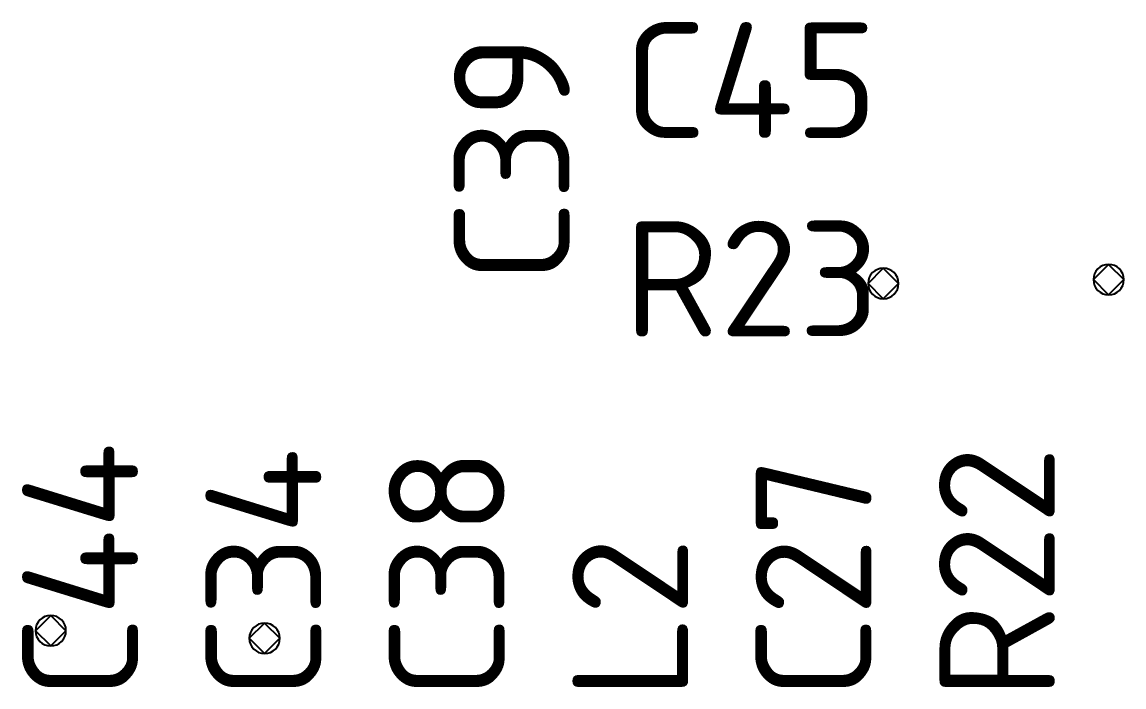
# Model space of a CAD drawing. Header units: inches. Extents: x 5 to 589, y -420 to -5.
# Drawn here: x 414 to 428.42, y -141.18 to -132.47 of the extents above; entities that cross this region are included whole.
import ezdxf

# ---------------------------------------------------------------- set-up
doc = ezdxf.new("R2010")
doc.units = ezdxf.units.IN
doc.header["$MEASUREMENT"] = 0
doc.styles.add('ISOCPEUR0', font='isocpeur.ttf', dxfattribs={"height": 2.87999})

msp = doc.modelspace()

# ---------------------------------------------------------------- linework, layer by layer
at = {"color": 18, "true_color": 0x000000}
for p, q in [((425.074, -135.897), (425.274, -135.697)), ((425.274, -135.697), (425.474, -135.897)), ((428.024, -135.847), (428.224, -135.647)), ((428.224, -135.647), (428.424, -135.847)), ((428.224, -136.047), (428.024, -135.847)), ((428.424, -135.847), (428.224, -136.047)), ((425.274, -136.097), (425.074, -135.897)), ((425.474, -135.897), (425.274, -136.097)), ((414.174, -140.447), (414.374, -140.247)), ((414.374, -140.247), (414.574, -140.447)), ((416.974, -140.547), (417.174, -140.347)), ((417.174, -140.347), (417.374, -140.547)), ((414.374, -140.647), (414.174, -140.447)), ((414.574, -140.447), (414.374, -140.647)), ((417.174, -140.747), (416.974, -140.547)), ((417.374, -140.547), (417.174, -140.747))]:
    msp.add_line(p, q, dxfattribs=at)
for centre, start, end in [((425.274, -135.897), 90, 180), ((425.274, -135.897), 0, 90), ((428.224, -135.847), 90, 180), ((428.224, -135.847), 0, 90), ((428.224, -135.847), 180, 270), ((428.224, -135.847), 270, 0), ((425.274, -135.897), 180, 270), ((425.274, -135.897), 270, 0), ((414.374, -140.447), 90, 180), ((414.374, -140.447), 0, 90), ((417.174, -140.547), 90, 180), ((417.174, -140.547), 0, 90), ((414.374, -140.447), 180, 270), ((414.374, -140.447), 270, 0), ((417.174, -140.547), 180, 270), ((417.174, -140.547), 270, 0)]:
    msp.add_arc(centre, 0.2, start, end, dxfattribs=at)

# ---------------------------------------------------------------- texts
at = {"color": 18, "true_color": 0x000000, "style": 'ISOCPEUR0'}
for s, p in [('C45', (421.874, -133.992)), ('R23', (421.874, -136.592))]:
    msp.add_text(s, height=1.5158, dxfattribs=at).set_placement(p)
for s, p in [('C39', (421.169, -135.897)), ('C44', (415.519, -141.347)), ('C34', (417.919, -141.347)), ('R22', (427.519, -141.347)), ('C38', (420.319, -141.347)), ('C27', (425.119, -141.347)), ('L2', (422.719, -141.347))]:
    msp.add_text(s, height=1.5158, rotation=90, dxfattribs=at).set_placement(p)

doc.saveas('drawing.dxf')
